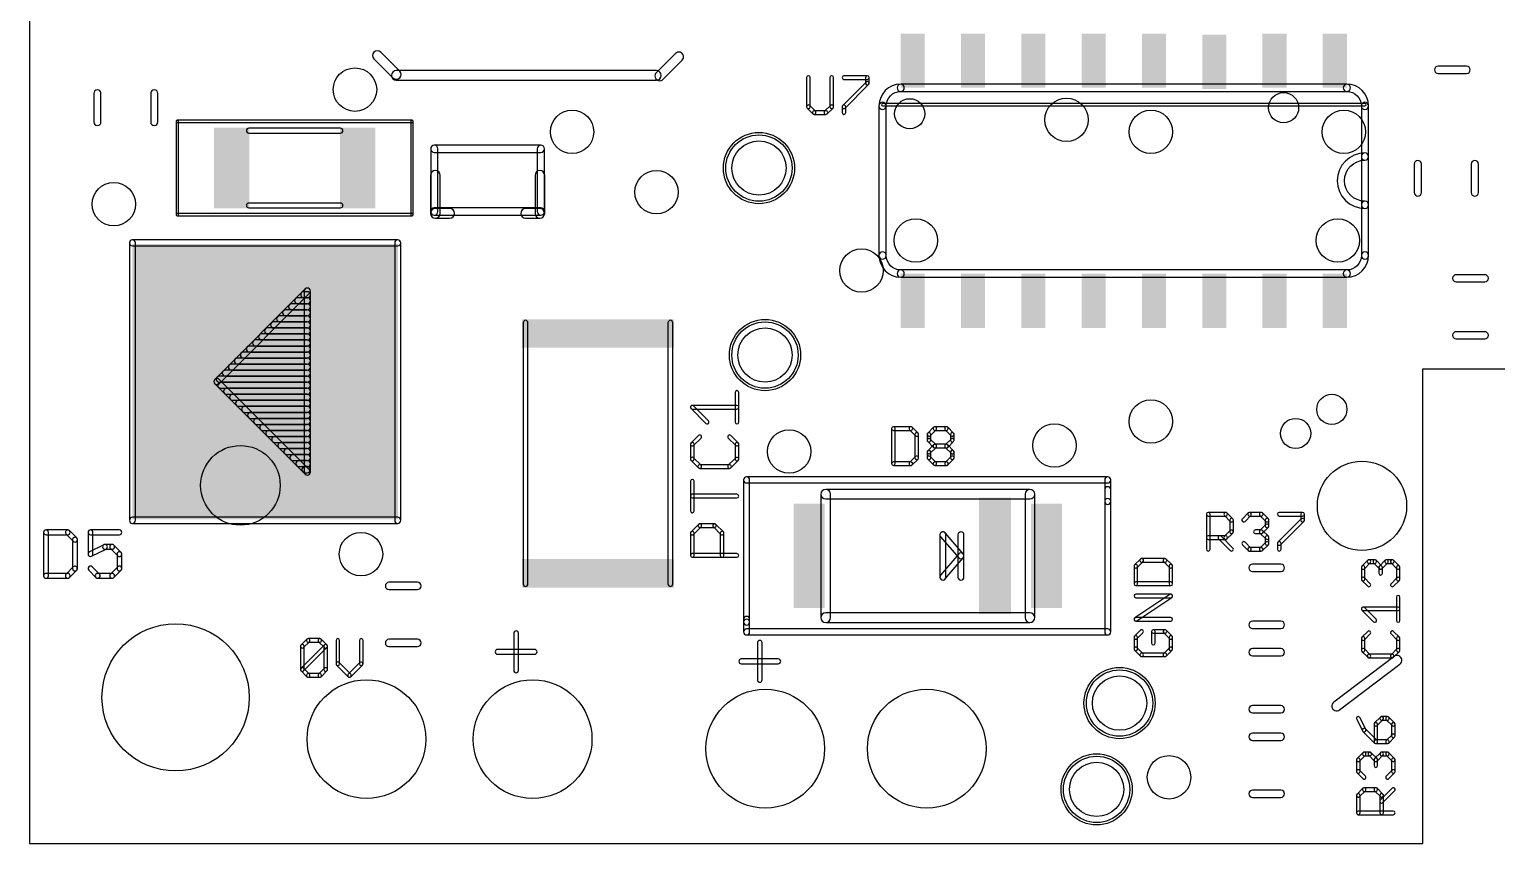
# Model space of a CAD drawing. Extents: x 0 to 96, y -11 to 42.
# Drawn here: x 0 to 30.9, y 0 to 17.14 of the extents above; entities that cross this region are included whole.
import ezdxf

# ---------------------------------------------------------------- set-up
doc = ezdxf.new("R2010")
doc.units = 0
for name, color, linetype in [('17', 110, 'CONTINUOUS'), ('18', 110, 'CONTINUOUS'), ('20', 53, 'CONTINUOUS'), ('21', 253, 'CONTINUOUS'), ('39', 12, 'CONTINUOUS'), ('51', 253, 'CONTINUOUS')]:
    doc.layers.add(name, color=color, linetype=linetype)

# ---------------------------------------------------------------- blocks, each defined once
blk = doc.blocks.new('RECT')
blk.add_solid([(-0.5, -0.5), (0.5, -0.5), (-0.5, 0.5), (0.5, 0.5)])
blk = doc.blocks.new('ROUNDP')
blk.add_circle((0, 0), 0.5)
blk = doc.blocks.new('ROUNDV')
blk.add_circle((0, 0), 0.5)

msp = doc.modelspace()

# ---------------------------------------------------------------- linework, layer by layer
at = {"layer": '20'}
for p, q in [((0, 34), (0, 0)), ((29.35, 0), (29.35, 10)), ((29.35, 10), (74.81, 10)), ((0, 0), (29.35, 0))]:
    msp.add_line(p, q, dxfattribs=at)
msp.add_circle((3.08, 3.08), 1.55, dxfattribs=at)
at = {"layer": '21'}
for points in [[(7.7998, 16.2658), (7.3998, 16.6658, 1), (7.2562, 16.5222), (7.6562, 16.1222, 1)], [(13.6062, 16.6358), (13.2062, 16.2358, 1), (13.3498, 16.0922), (13.7498, 16.4922, 1)], [(7.728, 16.0724), (13.208, 16.0724, 1), (13.208, 16.2756), (7.728, 16.2756, 1)], [(16.3703, 16.1296), (16.3703, 15.5153, 1), (16.4465, 15.5153), (16.4465, 16.1296, 1)], [(16.938, 15.5153), (16.938, 16.1296, 1), (16.8618, 16.1296), (16.8618, 15.5153, 1)], [(17.1568, 16.0915), (17.6483, 16.0915, 1), (17.6483, 16.1677), (17.1568, 16.1677, 1)], [(17.6102, 16.1296), (17.6102, 16.0068, 1), (17.6864, 16.0068), (17.6864, 16.1296, 1)], [(29.672, 16.2148), (30.272, 16.2148, 1), (30.272, 16.3672), (29.672, 16.3672, 1)], [(1.5082, 15.194), (1.5082, 15.794, 1), (1.3558, 15.794), (1.3558, 15.194, 1)], [(2.7082, 15.194), (2.7082, 15.794, 1), (2.5558, 15.794), (2.5558, 15.194, 1)], [(17.6214, 16.0337), (17.1299, 15.5422, 1), (17.1838, 15.4883), (17.6752, 15.9798, 1)], [(18.3515, 15.8369, 1), (18.3515, 15.9893, 0.4142), (17.8943, 15.5321, 1), (18.0467, 15.5321, -0.4142)], [(27.7495, 15.9893), (18.3515, 15.9893, 1), (18.3515, 15.8369), (27.7495, 15.8369, 1)], [(28.0543, 15.5321, 1), (28.2067, 15.5321, 0.4142), (27.7495, 15.9893, 1), (27.7495, 15.8369, -0.4142)], [(16.3815, 15.4883), (16.5043, 15.3655, 1), (16.5582, 15.4193), (16.4353, 15.5422, 1)], [(16.804, 15.3655), (16.9268, 15.4883, 1), (16.8729, 15.5422), (16.7501, 15.4193, 1)], [(17.1187, 15.5153), (17.1187, 15.3924, 1), (17.1949, 15.3924), (17.1949, 15.5153, 1)], [(17.8943, 15.5321), (17.8943, 12.3825, 1), (18.0467, 12.3825), (18.0467, 15.5321, 1)], [(28.1305, 15.5829), (17.9705, 15.5829, 1), (17.9705, 15.5321), (28.1305, 15.5321, 1)], [(28.2067, 14.4653), (28.2067, 15.5321, 1), (28.0543, 15.5321), (28.0543, 14.4653, 1)], [(16.5313, 15.3543), (16.777, 15.3543, 1), (16.777, 15.4305), (16.5313, 15.4305, 1)], [(28.1305, 14.3891, 1), (28.1305, 14.5415, 1), (28.1305, 13.3731, 1), (28.1305, 13.5255, -1)], [(28.2067, 13.4493), (28.2067, 14.4653, 1), (28.0543, 14.4653), (28.0543, 13.4493, 1)], [(29.3212, 13.7081), (29.3212, 14.3081, 1), (29.1688, 14.3081), (29.1688, 13.7081, 1)], [(30.5212, 13.7081), (30.5212, 14.3081, 1), (30.3688, 14.3081), (30.3688, 13.7081, 1)], [(8.6536, 13.27), (8.6536, 14.07, 1), (8.4504, 14.07), (8.4504, 13.27, 1)], [(10.8536, 13.27), (10.8536, 14.07, 1), (10.6504, 14.07), (10.6504, 13.27, 1)], [(8.852, 13.3716), (8.552, 13.3716, 1), (8.552, 13.1684), (8.852, 13.1684, 1)], [(10.452, 13.1684), (10.752, 13.1684, 1), (10.752, 13.3716), (10.452, 13.3716, 1)], [(28.2067, 12.3825), (28.2067, 13.4493, 1), (28.0543, 13.4493), (28.0543, 12.3825, 1)], [(2.1717, 12.5857), (7.7597, 12.5857, 1), (7.7597, 12.7127), (2.1717, 12.7127, 1)], [(2.2352, 6.8072), (2.2352, 12.6492, 1), (2.1082, 12.6492), (2.1082, 6.8072, 1)], [(7.6962, 12.6492), (7.6962, 6.8072, 1), (7.8232, 6.8072), (7.8232, 12.6492, 1)], [(18.0467, 12.3825, 1), (17.8943, 12.3825, 0.4142), (18.3515, 11.9253, 1), (18.3515, 12.0777, -0.4142)], [(27.7495, 12.0777, 1), (27.7495, 11.9253, 0.4142), (28.2067, 12.3825, 1), (28.0543, 12.3825, -0.4142)], [(18.3515, 11.9253), (27.7495, 11.9253, 1), (27.7495, 12.0777), (18.3515, 12.0777, 1)], [(30.053, 11.8268), (30.653, 11.8268, 1), (30.653, 11.9792), (30.053, 11.9792, 1)], [(3.9946, 9.6833), (5.8996, 11.5883, 1), (5.8098, 11.6781), (3.9048, 9.7731, 1)], [(5.6515, 11.3665), (5.8547, 11.3665, 1), (5.8547, 11.4935), (5.6515, 11.4935, 1)], [(5.7785, 11.4935), (5.8547, 11.4935, 1), (5.8547, 11.6205), (5.7785, 11.6205, 1)], [(5.7912, 11.6332), (5.7912, 7.8232, 1), (5.9182, 7.8232), (5.9182, 11.6332, 1)], [(5.3975, 11.1125), (5.8547, 11.1125, 1), (5.8547, 11.2395), (5.3975, 11.2395, 1)], [(5.5245, 11.2395), (5.8547, 11.2395, 1), (5.8547, 11.3665), (5.5245, 11.3665, 1)], [(5.0165, 10.7315), (5.8547, 10.7315, 1), (5.8547, 10.8585), (5.0165, 10.8585, 1)], [(5.1435, 10.8585), (5.8547, 10.8585, 1), (5.8547, 10.9855), (5.1435, 10.9855, 1)], [(5.2705, 10.9855), (5.8547, 10.9855, 1), (5.8547, 11.1125), (5.2705, 11.1125, 1)], [(4.7625, 10.4775), (5.8547, 10.4775, 1), (5.8547, 10.6045), (4.7625, 10.6045, 1)], [(4.8895, 10.6045), (5.8547, 10.6045, 1), (5.8547, 10.7315), (4.8895, 10.7315, 1)], [(30.053, 10.6268), (30.653, 10.6268, 1), (30.653, 10.7792), (30.053, 10.7792, 1)], [(4.3815, 10.0965), (5.8547, 10.0965, 1), (5.8547, 10.2235), (4.3815, 10.2235, 1)], [(4.5085, 10.2235), (5.8547, 10.2235, 1), (5.8547, 10.3505), (4.5085, 10.3505, 1)], [(4.6355, 10.3505), (5.8547, 10.3505, 1), (5.8547, 10.4775), (4.6355, 10.4775, 1)], [(4.1275, 9.8425), (5.8547, 9.8425, 1), (5.8547, 9.9695), (4.1275, 9.9695, 1)], [(4.2545, 9.9695), (5.8547, 9.9695, 1), (5.8547, 10.0965), (4.2545, 10.0965, 1)], [(5.8996, 7.8681), (3.9946, 9.7731, 1), (3.9048, 9.6833), (5.8098, 7.7783, 1)], [(4.0005, 9.7155), (5.8547, 9.7155, 1), (5.8547, 9.8425), (4.0005, 9.8425, 1)], [(4.0259, 9.5885), (5.8547, 9.5885, 1), (5.8547, 9.7155), (4.0259, 9.7155, 1)], [(4.1529, 9.4615), (5.8547, 9.4615, 1), (5.8547, 9.5885), (4.1529, 9.5885, 1)], [(4.2799, 9.3345), (5.8547, 9.3345, 1), (5.8547, 9.4615), (4.2799, 9.4615, 1)], [(4.4069, 9.2075), (5.8547, 9.2075, 1), (5.8547, 9.3345), (4.4069, 9.3345, 1)], [(14.9421, 8.8749), (14.9421, 9.5019, 1), (14.8659, 9.5019), (14.8659, 8.8749, 1)], [(4.5339, 9.0805), (5.8547, 9.0805, 1), (5.8547, 9.2075), (4.5339, 9.2075, 1)], [(4.6609, 8.9535), (5.8547, 8.9535, 1), (5.8547, 9.0805), (4.6609, 9.0805, 1)], [(14.3039, 8.9018), (13.9903, 9.2154, 1), (13.9365, 9.1615), (14.25, 8.8479, 1)], [(13.9634, 9.1503), (14.904, 9.1503, 1), (14.904, 9.2265), (13.9634, 9.2265, 1)], [(4.7879, 8.8265), (5.8547, 8.8265, 1), (5.8547, 8.9535), (4.7879, 8.9535, 1)], [(4.9149, 8.6995), (5.8547, 8.6995, 1), (5.8547, 8.8265), (4.9149, 8.8265, 1)], [(5.0419, 8.5725), (5.8547, 8.5725, 1), (5.8547, 8.6995), (5.0419, 8.6995, 1)], [(18.161, 8.7382), (18.161, 8.001, 1), (18.2372, 8.001), (18.2372, 8.7382, 1)], [(18.5677, 8.7763), (18.1991, 8.7763, 1), (18.1991, 8.7001), (18.5677, 8.7001, 1)], [(18.7175, 8.6423), (18.5947, 8.7652, 1), (18.5408, 8.7113), (18.6636, 8.5884, 1)], [(18.7287, 8.1239), (18.7287, 8.6154, 1), (18.6525, 8.6154), (18.6525, 8.1239, 1)], [(18.9745, 8.5884), (19.0973, 8.7113, 1), (19.0434, 8.7652), (18.9206, 8.6423, 1)], [(18.9856, 8.4925), (18.9856, 8.6154, 1), (18.9094, 8.6154), (18.9094, 8.4925, 1)], [(19.0704, 8.7001), (19.3161, 8.7001, 1), (19.3161, 8.7763), (19.0704, 8.7763, 1)], [(19.2892, 8.7113), (19.4121, 8.5884, 1), (19.4659, 8.6423), (19.3431, 8.7652, 1)], [(19.4009, 8.6154), (19.4009, 8.4925, 1), (19.4771, 8.4925), (19.4771, 8.6154, 1)], [(5.1689, 8.4455), (5.8547, 8.4455, 1), (5.8547, 8.5725), (5.1689, 8.5725, 1)], [(5.2959, 8.3185), (5.8547, 8.3185, 1), (5.8547, 8.4455), (5.2959, 8.4455, 1)], [(14.0932, 8.5934), (13.9365, 8.4366, 1), (13.9903, 8.3827), (14.1471, 8.5395, 1)], [(13.9253, 8.4097), (13.9253, 8.0961, 1), (14.0015, 8.0961), (14.0015, 8.4097, 1)], [(14.9309, 8.4366), (14.7742, 8.5934, 1), (14.7203, 8.5395), (14.8771, 8.3827, 1)], [(14.9421, 8.0961), (14.9421, 8.4097, 1), (14.8659, 8.4097), (14.8659, 8.0961, 1)], [(19.0973, 8.3966), (18.9745, 8.5194, 1), (18.9206, 8.4655), (19.0434, 8.3427, 1)], [(18.9745, 8.2198), (19.0973, 8.3427, 1), (19.0434, 8.3966), (18.9206, 8.2737, 1)], [(19.0704, 8.3315), (19.3161, 8.3315, 1), (19.3161, 8.4077), (19.0704, 8.4077, 1)], [(19.4121, 8.5194), (19.2892, 8.3966, 1), (19.3431, 8.3427), (19.4659, 8.4655, 1)], [(19.2892, 8.3427), (19.4121, 8.2198, 1), (19.4659, 8.2737), (19.3431, 8.3966, 1)], [(5.4229, 8.1915), (5.8547, 8.1915, 1), (5.8547, 8.3185), (5.4229, 8.3185, 1)], [(5.5499, 8.0645), (5.8547, 8.0645, 1), (5.8547, 8.1915), (5.5499, 8.1915, 1)], [(5.6769, 7.9375), (5.8547, 7.9375, 1), (5.8547, 8.0645), (5.6769, 8.0645, 1)], [(13.9365, 8.0692), (14.0932, 7.9124, 1), (14.1471, 7.9663), (13.9903, 8.1231, 1)], [(14.7742, 7.9124), (14.9309, 8.0692, 1), (14.8771, 8.1231), (14.7203, 7.9663, 1)], [(18.1991, 7.9629), (18.5677, 7.9629, 1), (18.5677, 8.0391), (18.1991, 8.0391, 1)], [(18.5947, 7.9741), (18.7175, 8.0969, 1), (18.6636, 8.1508), (18.5408, 8.0279, 1)], [(18.9856, 8.1239), (18.9856, 8.2467, 1), (18.9094, 8.2467), (18.9094, 8.1239, 1)], [(19.0973, 8.0279), (18.9745, 8.1508, 1), (18.9206, 8.0969), (19.0434, 7.9741, 1)], [(19.3161, 8.0391), (19.0704, 8.0391, 1), (19.0704, 7.9629), (19.3161, 7.9629, 1)], [(19.4121, 8.1508), (19.2892, 8.0279, 1), (19.3431, 7.9741), (19.4659, 8.0969, 1)], [(19.4009, 8.2467), (19.4009, 8.1239, 1), (19.4771, 8.1239), (19.4771, 8.2467, 1)], [(5.8039, 7.8105), (5.8547, 7.8105, 1), (5.8547, 7.9375), (5.8039, 7.9375, 1)], [(14.1202, 7.9013), (14.7472, 7.9013, 1), (14.7472, 7.9775), (14.1202, 7.9775, 1)], [(14.0015, 7.0038), (14.0015, 7.6309, 1), (13.9253, 7.6309), (13.9253, 7.0038, 1)], [(15.1705, 4.6639), (15.1705, 7.6579, 1), (15.0435, 7.6579), (15.0435, 4.6639, 1)], [(15.107, 7.5944), (22.712, 7.5944, 1), (22.712, 7.7214), (15.107, 7.7214, 1)], [(22.6485, 7.6579), (22.6485, 7.2039, 1), (22.7755, 7.2039), (22.7755, 7.6579, 1)], [(22.6485, 7.4519), (22.6485, 7.2039, 1), (22.7755, 7.2039), (22.7755, 7.4519, 1)], [(14.904, 7.3555), (13.9634, 7.3555, 1), (13.9634, 7.2793), (14.904, 7.2793, 1)], [(22.6485, 7.2039), (22.6485, 4.4579, 1), (22.7755, 4.4579), (22.7755, 7.2039, 1)], [(7.7597, 6.8707), (2.1717, 6.8707, 1), (2.1717, 6.7437), (7.7597, 6.7437, 1)], [(24.8666, 6.1976), (24.8666, 6.9348, 1), (24.7904, 6.9348), (24.7904, 6.1976, 1)], [(24.8285, 6.8967), (25.1971, 6.8967, 1), (25.1971, 6.9729), (24.8285, 6.9729, 1)], [(25.1702, 6.9079), (25.293, 6.785, 1), (25.3469, 6.8389), (25.2241, 6.9618, 1)], [(25.2819, 6.812), (25.2819, 6.5662, 1), (25.3581, 6.5662), (25.3581, 6.812, 1)], [(25.6039, 6.785), (25.7267, 6.9079, 1), (25.6728, 6.9618), (25.55, 6.8389, 1)], [(25.6998, 6.8967), (25.9455, 6.8967, 1), (25.9455, 6.9729), (25.6998, 6.9729, 1)], [(25.9186, 6.9079), (26.0415, 6.785, 1), (26.0953, 6.8389), (25.9725, 6.9618, 1)], [(26.0303, 6.812), (26.0303, 6.6891, 1), (26.1065, 6.6891), (26.1065, 6.812, 1)], [(26.3253, 6.8967), (26.8168, 6.8967, 1), (26.8168, 6.9729), (26.3253, 6.9729, 1)], [(26.7899, 6.8389), (26.2984, 6.3474, 1), (26.3523, 6.2935), (26.8438, 6.785, 1)], [(26.7787, 6.9348), (26.7787, 6.812, 1), (26.8549, 6.812), (26.8549, 6.9348, 1)], [(0.3007, 6.554), (0.3007, 5.6388, 1), (0.4023, 5.6388), (0.4023, 6.554, 1)], [(0.8091, 6.6048), (0.3515, 6.6048, 1), (0.3515, 6.5032), (0.8091, 6.5032, 1)], [(0.9975, 6.4374), (0.845, 6.5899, 1), (0.7731, 6.5181), (0.9257, 6.3655, 1)], [(1.8971, 6.6048), (1.287, 6.6048, 1), (1.287, 6.5032), (1.8971, 6.5032, 1)], [(1.2362, 6.554), (1.2362, 6.0964, 1), (1.3378, 6.0964), (1.3378, 6.554, 1)], [(13.9903, 6.5117), (14.1471, 6.6684, 1), (14.0932, 6.7223), (13.9365, 6.5656, 1)], [(14.0015, 6.0683), (14.0015, 6.5386, 1), (13.9253, 6.5386), (13.9253, 6.0683, 1)], [(14.1202, 6.6573), (14.4337, 6.6573, 1), (14.4337, 6.7335), (14.1202, 6.7335, 1)], [(14.4068, 6.6685), (14.5635, 6.5117, 1), (14.6174, 6.5656), (14.4606, 6.7223, 1)], [(14.5524, 6.5386), (14.5524, 6.0683, 1), (14.6286, 6.0683), (14.6286, 6.5386, 1)], [(19.177, 6.5024), (19.177, 5.6134, 1), (19.304, 5.6134), (19.304, 6.5024, 1)], [(19.6697, 6.0992), (19.2887, 6.5437, 1), (19.1923, 6.4611), (19.5733, 6.0166, 1)], [(19.558, 6.5024), (19.558, 5.6134, 1), (19.685, 5.6134), (19.685, 6.5024, 1)], [(25.293, 6.5932), (25.1702, 6.4703, 1), (25.2241, 6.4164), (25.3469, 6.5393, 1)], [(25.9455, 6.6043), (25.8227, 6.6043, 1), (25.8227, 6.5281), (25.9455, 6.5281, 1)], [(26.0415, 6.716), (25.9186, 6.5932, 1), (25.9725, 6.5393), (26.0953, 6.6621, 1)], [(25.9186, 6.5393), (26.0415, 6.4164, 1), (26.0953, 6.4703), (25.9725, 6.5932, 1)], [(1.0124, 5.7913), (1.0124, 6.4015, 1), (0.9108, 6.4015), (0.9108, 5.7913, 1)], [(1.3097, 6.051), (1.6148, 6.2035, 1), (1.5693, 6.2944), (1.2643, 6.1418, 1)], [(1.592, 6.1981), (1.7446, 6.1981, 1), (1.7446, 6.2997), (1.592, 6.2997, 1)], [(1.7087, 6.213), (1.8612, 6.0605, 1), (1.933, 6.1323), (1.7805, 6.2848, 1)], [(25.1971, 6.4814), (24.8285, 6.4814, 1), (24.8285, 6.4052), (25.1971, 6.4052, 1)], [(25.0473, 6.4164), (25.293, 6.1707, 1), (25.3469, 6.2245), (25.1012, 6.4703, 1)], [(25.7267, 6.2245), (25.6039, 6.3474, 1), (25.55, 6.2935), (25.6728, 6.1707, 1)], [(25.9455, 6.2357), (25.6998, 6.2357, 1), (25.6998, 6.1595), (25.9455, 6.1595, 1)], [(26.0415, 6.3474), (25.9186, 6.2245, 1), (25.9725, 6.1707), (26.0953, 6.2935, 1)], [(26.0303, 6.4433), (26.0303, 6.3205, 1), (26.1065, 6.3205), (26.1065, 6.4433, 1)], [(26.2872, 6.3205), (26.2872, 6.1976, 1), (26.3634, 6.1976), (26.3634, 6.3205, 1)], [(1.8463, 6.0964), (1.8463, 5.7913, 1), (1.9479, 5.7913), (1.9479, 6.0964, 1)], [(14.904, 6.1064), (13.9634, 6.1064, 1), (13.9634, 6.0302), (14.904, 6.0302, 1)], [(19.2887, 5.5721), (19.6697, 6.0166, 1), (19.5733, 6.0992), (19.1923, 5.6547, 1)], [(23.3998, 5.9904), (23.2769, 5.8675, 1), (23.3308, 5.8136), (23.4537, 5.9365, 1)], [(23.2658, 5.8405), (23.2658, 5.4719, 1), (23.342, 5.4719), (23.342, 5.8405, 1)], [(23.9182, 6.0015), (23.4267, 6.0015, 1), (23.4267, 5.9253), (23.9182, 5.9253, 1)], [(24.068, 5.8675), (23.9452, 5.9904, 1), (23.8913, 5.9365), (24.0142, 5.8136, 1)], [(24.0792, 5.4719), (24.0792, 5.8405, 1), (24.003, 5.8405), (24.003, 5.4719, 1)], [(25.7604, 5.7308), (26.3604, 5.7308, 1), (26.3604, 5.8832), (25.7604, 5.8832, 1)], [(28.1187, 5.7882), (28.2416, 5.9111, 1), (28.1877, 5.965), (28.0648, 5.8421, 1)], [(28.2146, 5.8999), (28.3375, 5.8999, 1), (28.3375, 5.9761), (28.2146, 5.9761, 1)], [(28.3106, 5.9111), (28.4334, 5.7882, 1), (28.4873, 5.8421), (28.3645, 5.965, 1)], [(28.4873, 5.7882), (28.6102, 5.9111, 1), (28.5563, 5.965), (28.4334, 5.8421, 1)], [(28.5833, 5.8999), (28.7061, 5.8999, 1), (28.7061, 5.9761), (28.5833, 5.9761, 1)], [(28.6792, 5.9111), (28.8021, 5.7882, 1), (28.8559, 5.8421), (28.7331, 5.965, 1)], [(0.3515, 5.588), (0.8091, 5.588, 1), (0.8091, 5.6896), (0.3515, 5.6896, 1)], [(0.845, 5.6029), (0.9975, 5.7554, 1), (0.9257, 5.8272), (0.7731, 5.6747, 1)], [(1.4754, 5.6747), (1.3229, 5.8272, 1), (1.2511, 5.7554), (1.4036, 5.6029, 1)], [(1.7446, 5.6896), (1.4395, 5.6896, 1), (1.4395, 5.588), (1.7446, 5.588, 1)], [(1.8612, 5.8272), (1.7087, 5.6747, 1), (1.7805, 5.6029), (1.933, 5.7554, 1)], [(28.1299, 5.5694), (28.1299, 5.8151, 1), (28.0537, 5.8151), (28.0537, 5.5694, 1)], [(28.2416, 5.4735), (28.1187, 5.5963, 1), (28.0648, 5.5425), (28.1877, 5.4196, 1)], [(28.4223, 5.8151), (28.4223, 5.6923, 1), (28.4985, 5.6923), (28.4985, 5.8151, 1)], [(28.8021, 5.5963), (28.6792, 5.4735, 1), (28.7331, 5.4196), (28.8559, 5.5425, 1)], [(28.7909, 5.8151), (28.7909, 5.5694, 1), (28.8671, 5.5694), (28.8671, 5.8151, 1)], [(7.574, 5.3498), (8.174, 5.3498, 1), (8.174, 5.5022), (7.574, 5.5022, 1)], [(23.3039, 5.4338), (24.0411, 5.4338, 1), (24.0411, 5.51), (23.3039, 5.51, 1)], [(23.325, 4.6918), (24.0622, 5.1833, 1), (24.02, 5.2467), (23.2827, 4.7552, 1)], [(24.0411, 5.2531), (23.3039, 5.2531, 1), (23.3039, 5.1769), (24.0411, 5.1769, 1)], [(28.3645, 4.7251), (28.1187, 4.9708, 1), (28.0648, 4.9169), (28.3106, 4.6712, 1)], [(28.0918, 4.9058), (28.829, 4.9058, 1), (28.829, 4.982), (28.0918, 4.982, 1)], [(28.8671, 4.6981), (28.8671, 5.1896, 1), (28.7909, 5.1896), (28.7909, 4.6981, 1)], [(15.1705, 4.6639), (15.1705, 4.7214, 1), (15.0435, 4.7214), (15.0435, 4.6639, 1)], [(15.1705, 4.4579), (15.1705, 4.6639, 1), (15.0435, 4.6639), (15.0435, 4.4579, 1)], [(24.0411, 4.7616), (23.3039, 4.7616, 1), (23.3039, 4.6854), (24.0411, 4.6854, 1)], [(25.7604, 4.5308), (26.3604, 4.5308, 1), (26.3604, 4.6832), (25.7604, 4.6832, 1)], [(10.201, 4.4285), (10.201, 3.6489, 1), (10.3026, 3.6489), (10.3026, 4.4285, 1)], [(22.712, 4.5214), (15.107, 4.5214, 1), (15.107, 4.3944), (22.712, 4.3944, 1)], [(23.3998, 4.4935), (23.2769, 4.3707, 1), (23.3308, 4.3168), (23.4537, 4.4396, 1)], [(23.2658, 4.3437), (23.2658, 4.098, 1), (23.342, 4.098), (23.342, 4.3437, 1)], [(23.9182, 4.5047), (23.6725, 4.5047, 1), (23.6725, 4.4285), (23.9182, 4.4285, 1)], [(23.6344, 4.4666), (23.6344, 4.2208, 1), (23.7106, 4.2208), (23.7106, 4.4666, 1)], [(24.068, 4.3707), (23.9452, 4.4935, 1), (23.8913, 4.4396), (24.0142, 4.3168, 1)], [(24.0792, 4.098), (24.0792, 4.3437, 1), (24.003, 4.3437), (24.003, 4.098, 1)], [(28.1877, 4.4681), (28.0648, 4.3453, 1), (28.1187, 4.2914), (28.2416, 4.4142, 1)], [(28.0537, 4.3183), (28.0537, 4.0726, 1), (28.1299, 4.0726), (28.1299, 4.3183, 1)], [(28.8559, 4.3453), (28.7331, 4.4681, 1), (28.6792, 4.4142), (28.8021, 4.2914, 1)], [(28.8671, 4.0726), (28.8671, 4.3183, 1), (28.7909, 4.3183), (28.7909, 4.0726, 1)], [(5.7762, 4.1287), (5.8991, 4.2516, 1), (5.8452, 4.3055), (5.7224, 4.1826, 1)], [(5.7874, 3.6642), (5.7874, 4.1557, 1), (5.7112, 4.1557), (5.7112, 3.6642, 1)], [(5.7762, 3.6372), (6.2677, 4.1287, 1), (6.2138, 4.1826), (5.7224, 3.6911, 1)], [(5.8722, 4.2404), (6.1179, 4.2404, 1), (6.1179, 4.3166), (5.8722, 4.3166, 1)], [(6.091, 4.2516), (6.2138, 4.1287, 1), (6.2677, 4.1826), (6.1449, 4.3055, 1)], [(6.2027, 4.1557), (6.2027, 3.6642, 1), (6.2789, 3.6642), (6.2789, 4.1557, 1)], [(6.4596, 4.2785), (6.4596, 3.787, 1), (6.5358, 3.787), (6.5358, 4.2785, 1)], [(7.0273, 3.787), (7.0273, 4.2785, 1), (6.9511, 4.2785), (6.9511, 3.787, 1)], [(7.574, 4.1498), (8.174, 4.1498, 1), (8.174, 4.3022), (7.574, 4.3022, 1)], [(9.862, 3.9879), (10.6416, 3.9879, 1), (10.6416, 4.0895), (9.862, 4.0895, 1)], [(15.333, 4.2285), (15.333, 3.4489, 1), (15.4346, 3.4489), (15.4346, 4.2285, 1)], [(23.2769, 4.071), (23.3998, 3.9482, 1), (23.4537, 4.002), (23.3308, 4.1249, 1)], [(23.9452, 3.9482), (24.068, 4.071, 1), (24.0142, 4.1249), (23.8913, 4.002, 1)], [(25.7604, 3.9528), (26.3604, 3.9528, 1), (26.3604, 4.1052), (25.7604, 4.1052, 1)], [(28.0648, 4.0456), (28.1877, 3.9228, 1), (28.2416, 3.9766), (28.1187, 4.0995, 1)], [(28.7331, 3.9228), (28.8559, 4.0456, 1), (28.8021, 4.0995), (28.6792, 3.9766, 1)], [(6.4708, 3.7601), (6.7165, 3.5144, 1), (6.7704, 3.5682), (6.5247, 3.814, 1)], [(6.7704, 3.5144), (7.0161, 3.7601, 1), (6.9623, 3.814), (6.7165, 3.5682, 1)], [(14.994, 3.7879), (15.7736, 3.7879, 1), (15.7736, 3.8895), (14.994, 3.8895, 1)], [(23.4267, 3.937), (23.9182, 3.937, 1), (23.9182, 4.0132), (23.4267, 4.0132, 1)], [(28.7421, 3.9417), (27.4721, 2.9765, 1), (27.5951, 2.8147), (28.8651, 3.7799, 1)], [(28.2146, 3.9116), (28.7061, 3.9116, 1), (28.7061, 3.9878), (28.2146, 3.9878, 1)], [(5.8991, 3.5682), (5.7762, 3.6911, 1), (5.7224, 3.6372), (5.8452, 3.5144, 1)], [(6.1179, 3.5794), (5.8722, 3.5794, 1), (5.8722, 3.5032), (6.1179, 3.5032, 1)], [(6.2138, 3.6911), (6.091, 3.5682, 1), (6.1449, 3.5144), (6.2677, 3.6372, 1)], [(25.7604, 2.7528), (26.3604, 2.7528, 1), (26.3604, 2.9052), (25.7604, 2.9052, 1)], [(27.9561, 2.619), (28.079, 2.3732, 1), (28.1471, 2.4073), (28.0242, 2.6531, 1)], [(28.4547, 2.663), (28.3318, 2.5401, 1), (28.3857, 2.4862), (28.5086, 2.6091, 1)], [(28.3207, 2.5131), (28.3207, 2.1445, 1), (28.3969, 2.1445), (28.3969, 2.5131, 1)], [(28.6045, 2.6741), (28.4817, 2.6741, 1), (28.4817, 2.5979), (28.6045, 2.5979, 1)], [(28.7543, 2.5401), (28.6315, 2.663, 1), (28.5776, 2.6091), (28.7005, 2.4862, 1)], [(28.7655, 2.2674), (28.7655, 2.5131, 1), (28.6893, 2.5131), (28.6893, 2.2674, 1)], [(26.3604, 2.3272), (25.7604, 2.3272, 1), (25.7604, 2.1748), (26.3604, 2.1748, 1)], [(28.0861, 2.3633), (28.3318, 2.1176, 1), (28.3857, 2.1715), (28.14, 2.4172, 1)], [(28.3588, 2.1064), (28.6045, 2.1064, 1), (28.6045, 2.1826), (28.3588, 2.1826, 1)], [(28.6315, 2.1176), (28.7543, 2.2405, 1), (28.7005, 2.2943), (28.5776, 2.1715, 1)], [(28.0171, 1.7378), (28.14, 1.8607, 1), (28.0861, 1.9145), (27.9632, 1.7917, 1)], [(28.113, 1.8495), (28.2359, 1.8495, 1), (28.2359, 1.9257), (28.113, 1.9257, 1)], [(28.209, 1.8607), (28.3318, 1.7378, 1), (28.3857, 1.7917), (28.2629, 1.9145, 1)], [(28.3857, 1.7378), (28.5086, 1.8607, 1), (28.4547, 1.9145), (28.3318, 1.7917, 1)], [(28.4817, 1.8495), (28.6045, 1.8495, 1), (28.6045, 1.9257), (28.4817, 1.9257, 1)], [(28.5776, 1.8607), (28.7005, 1.7378, 1), (28.7543, 1.7917), (28.6315, 1.9145, 1)], [(28.14, 1.4231), (28.0171, 1.5459, 1), (27.9632, 1.492), (28.0861, 1.3692, 1)], [(28.0283, 1.519), (28.0283, 1.7647, 1), (27.9521, 1.7647), (27.9521, 1.519, 1)], [(28.3207, 1.7647), (28.3207, 1.6419, 1), (28.3969, 1.6419), (28.3969, 1.7647, 1)], [(28.7005, 1.5459), (28.5776, 1.4231, 1), (28.6315, 1.3692), (28.7543, 1.492, 1)], [(28.6893, 1.7647), (28.6893, 1.519, 1), (28.7655, 1.519), (28.7655, 1.7647, 1)], [(26.3604, 1.1272), (25.7604, 1.1272, 1), (25.7604, 0.9748), (26.3604, 0.9748, 1)], [(28.0171, 0.9894), (28.14, 1.1122, 1), (28.0861, 1.1661), (27.9632, 1.0433, 1)], [(28.0283, 0.6477), (28.0283, 1.0163, 1), (27.9521, 1.0163), (27.9521, 0.6477, 1)], [(28.113, 1.1011), (28.3588, 1.1011, 1), (28.3588, 1.1773), (28.113, 1.1773, 1)], [(28.3318, 1.1122), (28.4547, 0.9894, 1), (28.5086, 1.0433), (28.3857, 1.1661, 1)], [(28.5086, 0.8665), (28.7543, 1.1122, 1), (28.7005, 1.1661), (28.4547, 0.9204, 1)], [(28.4436, 1.0163), (28.4436, 0.6477, 1), (28.5198, 0.6477), (28.5198, 1.0163, 1)], [(28.7274, 0.6858), (27.9902, 0.6858, 1), (27.9902, 0.6096), (28.7274, 0.6096, 1)]]:
    msp.add_lwpolyline(points, format="xyb", close=True, dxfattribs=at)
at = {"layer": '39'}
for points in [[(3.115, 15.1816), (8.061, 15.1816, 1), (8.061, 15.2324), (3.115, 15.2324, 1)], [(3.1404, 13.241), (3.1404, 15.207, 1), (3.0896, 15.207), (3.0896, 13.241, 1)], [(8.0356, 15.207), (8.0356, 13.241, 1), (8.0864, 13.241), (8.0864, 15.207, 1)], [(8.061, 13.2664), (3.115, 13.2664, 1), (3.115, 13.2156), (8.061, 13.2156, 1)]]:
    msp.add_lwpolyline(points, format="xyb", close=True, dxfattribs=at)
at = {"layer": '51'}
for points in [[(13.6062, 16.6358), (13.2062, 16.2358, 1), (13.3498, 16.0922), (13.7498, 16.4922, 1)], [(4.623, 14.9602), (6.553, 14.9602, 1), (6.553, 15.0618), (4.623, 15.0618, 1)], [(8.6058, 13.3096), (8.6058, 14.6304, 1), (8.4534, 14.6304), (8.4534, 13.3096, 1)], [(8.5296, 14.5542), (10.7744, 14.5542, 1), (10.7744, 14.7066), (8.5296, 14.7066, 1)], [(10.6982, 14.6304), (10.6982, 13.3096, 1), (10.8506, 13.3096), (10.8506, 14.6304, 1)], [(4.623, 13.3862), (6.553, 13.3862, 1), (6.553, 13.4878), (4.623, 13.4878, 1)], [(10.7744, 13.3858), (8.5296, 13.3858, 1), (8.5296, 13.2334), (10.7744, 13.2334, 1)], [(10.5019, 5.4673), (10.5019, 10.9673, 1), (10.4003, 10.9673), (10.4003, 5.4673, 1)], [(13.4503, 10.9673), (13.4503, 5.4673, 1), (13.5519, 5.4673), (13.5519, 10.9673, 1)], [(16.8746, 4.7579), (16.8746, 7.3579, 1), (16.6714, 7.3579), (16.6714, 4.7579, 1)], [(16.773, 7.2563), (21.073, 7.2563, 1), (21.073, 7.4595), (16.773, 7.4595, 1)], [(20.9714, 7.3579), (20.9714, 4.7579, 1), (21.1746, 4.7579), (21.1746, 7.3579, 1)], [(21.073, 4.8595), (16.773, 4.8595, 1), (16.773, 4.6563), (21.073, 4.6563, 1)]]:
    msp.add_lwpolyline(points, format="xyb", close=True, dxfattribs=at)
for centre, radius in [((15.367, 14.224), 0.6985), ((15.367, 14.224), 0.5715), ((15.494, 10.287), 0.6985), ((15.494, 10.287), 0.5715), ((22.9616, 2.9591), 0.6985), ((22.9616, 2.9591), 0.5715), ((22.479, 1.143), 0.6985), ((22.479, 1.143), 0.5715)]:
    msp.add_circle(centre, radius, dxfattribs=at)

# ---------------------------------------------------------------- block references
at = {"layer": '17', "rotation": 90}
for p, xscale, yscale in [((15.367, 14.224), 1.5, 1.5), ((15.367, 14.224), 1.5, 1.5), ((15.494, 10.287), 1.5, 1.5), ((15.494, 10.287), 1.5, 1.5), ((28.067, 7.112), 1.8796, 1.8796), ((28.067, 7.112), 1.8796, 1.8796), ((22.9616, 2.9591), 1.5, 1.5), ((22.9616, 2.9591), 1.5, 1.5), ((22.479, 1.143), 1.5, 1.5), ((22.479, 1.143), 1.5, 1.5)]:
    msp.add_blockref('ROUNDP', p, dxfattribs=dict(at, xscale=xscale, yscale=yscale))
at = {"layer": '18'}
for p, xscale, yscale in [((6.858, 15.875), 0.9144, 0.9144), ((6.858, 15.875), 0.9144, 0.9144), ((26.416, 15.494), 0.635, 0.635), ((26.416, 15.494), 0.635, 0.635), ((18.542, 15.367), 0.635, 0.635), ((18.542, 15.367), 0.635, 0.635), ((21.844, 15.24), 0.9144, 0.9144), ((21.844, 15.24), 0.9144, 0.9144), ((11.43, 14.986), 0.9144, 0.9144), ((11.43, 14.986), 0.9144, 0.9144), ((23.622, 14.986), 0.9144, 0.9144), ((23.622, 14.986), 0.9144, 0.9144), ((27.686, 14.986), 0.9144, 0.9144), ((27.686, 14.986), 0.9144, 0.9144), ((1.778, 13.462), 0.9144, 0.9144), ((1.778, 13.462), 0.9144, 0.9144), ((13.208, 13.716), 0.9144, 0.9144), ((13.208, 13.716), 0.9144, 0.9144), ((18.669, 12.7), 0.9144, 0.9144), ((18.669, 12.7), 0.9144, 0.9144), ((27.559, 12.7), 0.9144, 0.9144), ((27.559, 12.7), 0.9144, 0.9144), ((17.526, 12.065), 0.9144, 0.9144), ((17.526, 12.065), 0.9144, 0.9144), ((23.622, 8.89), 0.9144, 0.9144), ((23.622, 8.89), 0.9144, 0.9144), ((27.432, 9.144), 0.635, 0.635), ((27.432, 9.144), 0.635, 0.635), ((16.002, 8.255), 0.9144, 0.9144), ((16.002, 8.255), 0.9144, 0.9144), ((21.59, 8.382), 0.9144, 0.9144), ((21.59, 8.382), 0.9144, 0.9144), ((26.67, 8.636), 0.635, 0.635), ((26.67, 8.636), 0.635, 0.635), ((4.445, 7.5438), 1.6764, 1.6764), ((4.445, 7.5438), 1.6764, 1.6764), ((6.985, 6.096), 0.9144, 0.9144), ((6.985, 6.096), 0.9144, 0.9144), ((7.1, 2.2), 2.5, 2.5), ((7.1, 2.2), 2.5, 2.5), ((10.6, 2.2), 2.5, 2.5), ((10.6, 2.2), 2.5, 2.5), ((15.5, 2), 2.5, 2.5), ((15.5, 2), 2.5, 2.5), ((18.9, 2), 2.5, 2.5), ((18.9, 2), 2.5, 2.5), ((24.003, 1.397), 0.9144, 0.9144), ((24.003, 1.397), 0.9144, 0.9144)]:
    msp.add_blockref('ROUNDV', p, dxfattribs=dict(at, xscale=xscale, yscale=yscale))
at = {"layer": '39', "xscale": 5.6, "yscale": 5.8, "rotation": 180}
msp.add_blockref('RECT', (4.9657, 9.7282), dxfattribs=at)
at = {"layer": '51'}
for p, xscale, yscale, rotation in [((18.6055, 16.4846), 0.508, 1.143, 180), ((19.8755, 16.4846), 0.508, 1.143, 180), ((21.1455, 16.4846), 0.508, 1.143, 180), ((22.4155, 16.4846), 0.508, 1.143, 180), ((23.6855, 16.4846), 0.508, 1.143, 180), ((24.9555, 16.4592), 0.508, 1.143, 180), ((26.2255, 16.4846), 0.508, 1.143, 180), ((27.4955, 16.4846), 0.508, 1.143, 180), ((18.6055, 11.43), 0.508, 1.143, 180), ((19.8755, 11.43), 0.508, 1.143, 180), ((21.1455, 11.43), 0.508, 1.143, 180), ((22.4155, 11.43), 0.508, 1.143, 180), ((23.6855, 11.43), 0.508, 1.143, 180), ((24.9555, 11.43), 0.508, 1.143, 180), ((26.2255, 11.43), 0.508, 1.143, 180), ((27.4955, 11.43), 0.508, 1.143, 180), ((11.9761, 10.7423), 0.6, 3.2, 270), ((20.3355, 6.0579), 0.675, 2.45, 180), ((21.423, 6.0579), 0.65, 2.2, 180), ((11.9761, 5.6923), 0.6, 3.2, 270)]:
    msp.add_blockref('RECT', p, dxfattribs=dict(at, xscale=xscale, yscale=yscale, rotation=rotation))
for p, xscale, yscale in [((4.2613, 14.2231), 0.7501, 1.7), ((6.9148, 14.2249), 0.7501, 1.7), ((16.423, 6.0579), 0.65, 2.2)]:
    msp.add_blockref('RECT', p, dxfattribs=dict(at, xscale=xscale, yscale=yscale))

doc.saveas('drawing.dxf')
